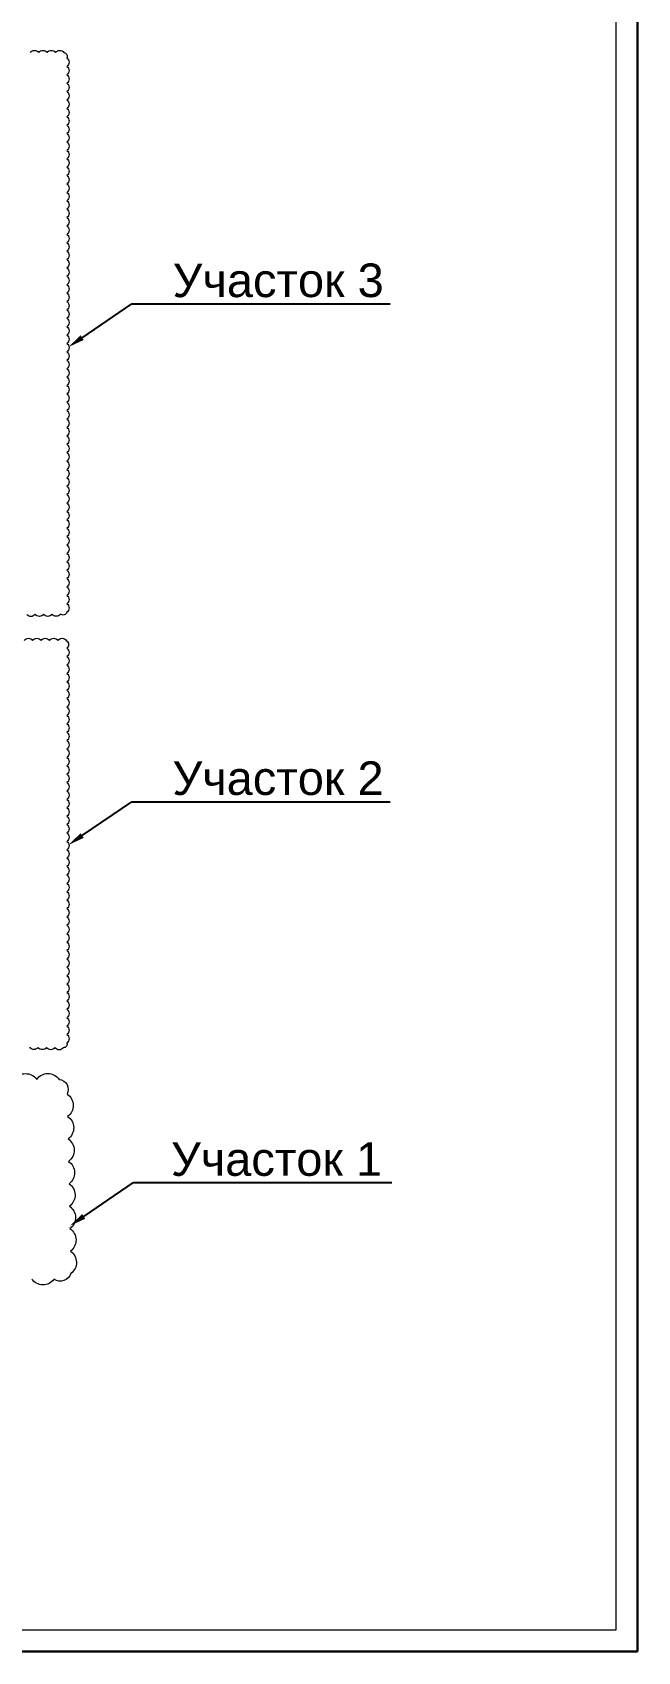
# Model space of a CAD drawing. Header units: millimetres. Extents: x 578 to 1029, y 98 to 264.
# Drawn here: x 649.9 to 685.9, y 111 to 207.4 of the extents above; entities that cross this region are included whole.
import ezdxf
from ezdxf import colors
from ezdxf.entities.mleader import LeaderData, LeaderLine
from ezdxf.math import Vec2, Vec3

# ---------------------------------------------------------------- set-up
doc = ezdxf.new("R2010")
doc.units = ezdxf.units.MM
doc.layers.add('Оси', color=7, linetype='Continuous', lineweight=18)
doc.layers.add('рамка', color=7, linetype='Continuous')
doc.styles.get("Standard").update_dxf_attribs({"font": 'arial.ttf'})

msp = doc.modelspace()

# ---------------------------------------------------------------- linework, layer by layer
at = {"layer": 'Оси'}
for points in [[(649.8039, 206.1871, -0.5205671), (650.3039, 206.1874, -0.5205671), (650.8039, 206.1877, -0.5205671), (651.3039, 206.188, -0.5205671), (651.8039, 206.1883, -0.5205671), (651.9795, 205.8641, -0.5205671), (651.9795, 205.3641, -0.5205671), (651.9795, 204.8641, -0.5205671), (651.9795, 204.3641, -0.5205671), (651.9795, 203.8641, -0.5205671), (651.9795, 203.3641, -0.5205671), (651.9795, 202.8641, -0.5205671), (651.9795, 202.3641, -0.5205671), (651.9795, 201.8641, -0.5205671), (651.9795, 201.3641, -0.5205671), (651.9795, 200.8641, -0.5205671), (651.9795, 200.3641, -0.5205671), (651.9795, 199.8641, -0.5205671), (651.9795, 199.3641, -0.5205671), (651.9795, 198.8641, -0.5205671), (651.9795, 198.3641, -0.5205671), (651.9795, 197.8641, -0.5205671), (651.9795, 197.3641, -0.5205671), (651.9795, 196.8641, -0.5205671), (651.9795, 196.3641, -0.5205671), (651.9795, 195.8641, -0.5205671), (651.9795, 195.3641, -0.5205671), (651.9795, 194.8641, -0.5205671), (651.9795, 194.3641, -0.5205671), (651.9795, 193.8641, -0.5205671), (651.9795, 193.3641, -0.5205671), (651.9795, 192.8641, -0.5205671), (651.9795, 192.3641, -0.5205671), (651.9795, 191.8641, -0.5205671), (651.9795, 191.3641, -0.5205671), (651.9795, 190.8641, -0.5205671), (651.9795, 190.3641, -0.5205671), (651.9795, 189.8641, -0.5205671), (651.9795, 189.3641, -0.5205671), (651.9795, 188.8641, -0.5205671), (651.9795, 188.3641, -0.5205671), (651.9795, 187.8641, -0.5205671), (651.9795, 187.3641, -0.5205671), (651.9795, 186.8641, -0.5205671), (651.9795, 186.3641, -0.5205671), (651.9795, 185.8641, -0.5205671), (651.9795, 185.3641, -0.5205671), (651.9795, 184.8641, -0.5205671), (651.9795, 184.3641, -0.5205671), (651.9795, 183.8641, -0.5205671), (651.9795, 183.3641, -0.5205671), (651.9795, 182.8641, -0.5205671), (651.9795, 182.3641, -0.5205671), (651.9795, 181.8641, -0.5205671), (651.9795, 181.3641, -0.5205671), (651.9795, 180.8641, -0.5205671), (651.9795, 180.3641, -0.5205671), (651.9795, 179.8641, -0.5205671), (651.9795, 179.3641, -0.5205671), (651.9795, 178.8641, -0.5205671), (651.9795, 178.3641, -0.5205671), (651.9795, 177.8641, -0.5205671), (651.9795, 177.3641, -0.5205671), (651.9795, 176.8641, -0.5205671), (651.9795, 176.3641, -0.5205671), (651.9795, 175.8641, -0.5205671), (651.9795, 175.3641, -0.5205671), (651.9795, 174.8641, -0.5205671), (651.9795, 174.3641, -0.5205671), (651.9795, 173.8641, -0.5205671), (651.9795, 173.3641, -0.5205671), (651.9795, 172.8641, -0.5205671), (651.5914, 172.7491, -0.5205671), (651.0915, 172.7452, -0.5205671), (650.5915, 172.7413, -0.5205671), (650.0915, 172.7373, -0.5205671), (649.5915, 172.7334, -0.5205671)], [(649.444, 171.1805, -0.5205671), (649.944, 171.1805, -0.5205671), (650.444, 171.1805, -0.5205671), (650.944, 171.1805, -0.5205671), (651.444, 171.1805, -0.5205671), (651.944, 171.1805, -0.5205671), (651.9795, 170.716, -0.5205671), (651.9795, 170.216, -0.5205671), (651.9795, 169.716, -0.5205671), (651.9795, 169.216, -0.5205671), (651.9795, 168.716, -0.5205671), (651.9795, 168.216, -0.5205671), (651.9795, 167.716, -0.5205671), (651.9795, 167.216, -0.5205671), (651.9795, 166.716, -0.5205671), (651.9795, 166.216, -0.5205671), (651.9795, 165.716, -0.5205671), (651.9795, 165.216, -0.5205671), (651.9795, 164.716, -0.5205671), (651.9795, 164.216, -0.5205671), (651.9795, 163.716, -0.5205671), (651.9795, 163.216, -0.5205671), (651.9795, 162.716, -0.5205671), (651.9795, 162.216, -0.5205671), (651.9795, 161.716, -0.5205671), (651.9795, 161.216, -0.5205671), (651.9795, 160.716, -0.5205671), (651.9795, 160.216, -0.5205671), (651.9795, 159.716, -0.5205671), (651.9795, 159.216, -0.5205671), (651.9795, 158.716, -0.5205671), (651.9795, 158.216, -0.5205671), (651.9795, 157.716, -0.5205671), (651.9795, 157.216, -0.5205671), (651.9795, 156.716, -0.5205671), (651.9795, 156.216, -0.5205671), (651.9795, 155.716, -0.5205671), (651.9795, 155.216, -0.5205671), (651.9795, 154.716, -0.5205671), (651.9795, 154.216, -0.5205671), (651.9795, 153.716, -0.5205671), (651.9795, 153.216, -0.5205671), (651.9795, 152.716, -0.5205671), (651.9795, 152.216, -0.5205671), (651.9795, 151.716, -0.5205671), (651.9795, 151.216, -0.5205671), (651.9795, 150.716, -0.5205671), (651.9795, 150.216, -0.5205671), (651.9795, 149.716, -0.5205671), (651.9795, 149.216, -0.5205671), (651.9795, 148.716, -0.5205671), (651.9795, 148.216, -0.5205671), (651.9795, 147.716, -0.5205671), (651.9795, 147.216, -0.5205671), (651.7721, 146.9262, -0.5205671), (651.2722, 146.9329, -0.5205671), (650.7722, 146.9395, -0.5205671), (650.2723, 146.9462, -0.5205671), (649.7723, 146.9528, -0.5205671)], [(648.85, 145.0385, -0.5205671), (650.1857, 145.0411, -0.5205671), (651.5214, 145.0437, -0.5205671), (651.9975, 144.1671, -0.5205671), (652.0249, 142.8317, -0.5205671), (652.0523, 141.4962, -0.5205671), (652.0796, 140.1608, -0.5205671), (652.107, 138.8253, -0.5205671), (652.1344, 137.4898, -0.5205671), (652.1617, 136.1544, -0.5205671), (652.1891, 134.8189, -0.5205671), (652.2165, 133.4835, -0.5205671), (651.2216, 133.1514, -0.5205671), (649.8859, 133.1539, -0.5205671)]]:
    msp.add_lwpolyline(points, format="xyb", dxfattribs=at)
at = {"layer": 'рамка', "lineweight": 30}
for p, q in [((685.9449, 263.6521), (685.9449, 110.9662)), ((685.9449, 110.9662), (577.9852, 110.9662))]:
    msp.add_line(p, q, dxfattribs=at)
at = {"layer": 'рамка', "lineweight": 9}
for p, q in [((684.6597, 262.3669), (684.6597, 112.2515)), ((684.6597, 112.2515), (583.1262, 112.2515))]:
    msp.add_line(p, q, dxfattribs=at)

# ---------------------------------------------------------------- leaders
at = {"layer": 'Оси', "color": 7}
ml = msp.add_multileader_mtext('Standard', dxfattribs=at)
ml.set_content('Участок 3', color=7)
ml.set_leader_properties()
ml.build(insert=Vec2(0, 0))
ml.multileader.update_dxf_attribs({"text_left_attachment_type": 6, "text_right_attachment_type": 6, "dogleg_length": 2, "arrow_head_size": 1})
ctx = ml.context
ctx.base_point, ctx.char_height, ctx.arrow_head_size, ctx.landing_gap_size, ctx.plane_origin = Vec3(657.8418, 191.2272), 2, 1, 0.5, Vec3(650.4951, 172.4902)
ctx.left_attachment, ctx.right_attachment, ctx.text_align_type = 6, 6, 1
notes = []
notes.append((ctx, [(1, (1, 1, 0), (655.8418, 191.2272), (1, 0), 2, [(0, [(652.0619, 188.6453)], 0, [])])]))
ctx.mtext.insert, ctx.mtext.alignment, ctx.mtext.flow_direction = Vec3(664.5553, 193.6272), 2, 5
ml = msp.add_multileader_mtext('Standard', dxfattribs=at)
ml.set_content('Участок 2', color=7)
ml.set_leader_properties()
ml.build(insert=Vec2(0, 0))
ml.multileader.update_dxf_attribs({"text_left_attachment_type": 6, "text_right_attachment_type": 6, "dogleg_length": 2, "arrow_head_size": 1})
ctx = ml.context
ctx.base_point, ctx.char_height, ctx.arrow_head_size, ctx.landing_gap_size, ctx.plane_origin = Vec3(657.8418, 161.5792), 2, 1, 0.5, Vec3(650.4951, 142.8422)
ctx.left_attachment, ctx.right_attachment, ctx.text_align_type = 6, 6, 1
notes.append((ctx, [(1, (1, 1, 0), (655.8418, 161.5792), (1, 0), 2, [(0, [(652.0619, 158.9973)], 0, [])])]))
ctx.mtext.insert, ctx.mtext.alignment, ctx.mtext.flow_direction = Vec3(664.545, 163.9792), 2, 5
ml = msp.add_multileader_mtext('Standard', dxfattribs=at)
ml.set_content('Участок 1', color=7)
ml.set_leader_properties()
ml.build(insert=Vec2(0, 0))
ml.multileader.update_dxf_attribs({"text_left_attachment_type": 6, "text_right_attachment_type": 6, "dogleg_length": 2, "arrow_head_size": 1})
ctx = ml.context
ctx.base_point, ctx.char_height, ctx.arrow_head_size, ctx.landing_gap_size, ctx.plane_origin = Vec3(657.9365, 138.8989), 2, 1, 0.5, Vec3(650.5899, 120.1619)
ctx.left_attachment, ctx.right_attachment, ctx.text_align_type = 6, 6, 1
notes.append((ctx, [(1, (1, 1, 0), (655.9365, 138.8989), (1, 0), 2, [(0, [(652.1567, 136.317)], 0, [])])]))
ctx.mtext.insert, ctx.mtext.alignment, ctx.mtext.flow_direction = Vec3(664.457, 141.2989), 2, 5
for ctx, leaders in notes:
    for number, flags, end, landing, length, lines in leaders:
        leader = LeaderData()
        leader.index, (leader.has_last_leader_line, leader.has_dogleg_vector, leader.attachment_direction) = number, flags
        leader.last_leader_point, leader.dogleg_vector, leader.dogleg_length = Vec3(end), Vec3(landing), length
        for number, points, colour, breaks in lines:
            line = LeaderLine()
            line.index, line.vertices, line.color, line.breaks = number, Vec3.list(points), colors.encode_raw_color(colour), breaks
            leader.lines.append(line)
        ctx.leaders.append(leader)

doc.saveas('drawing.dxf')
